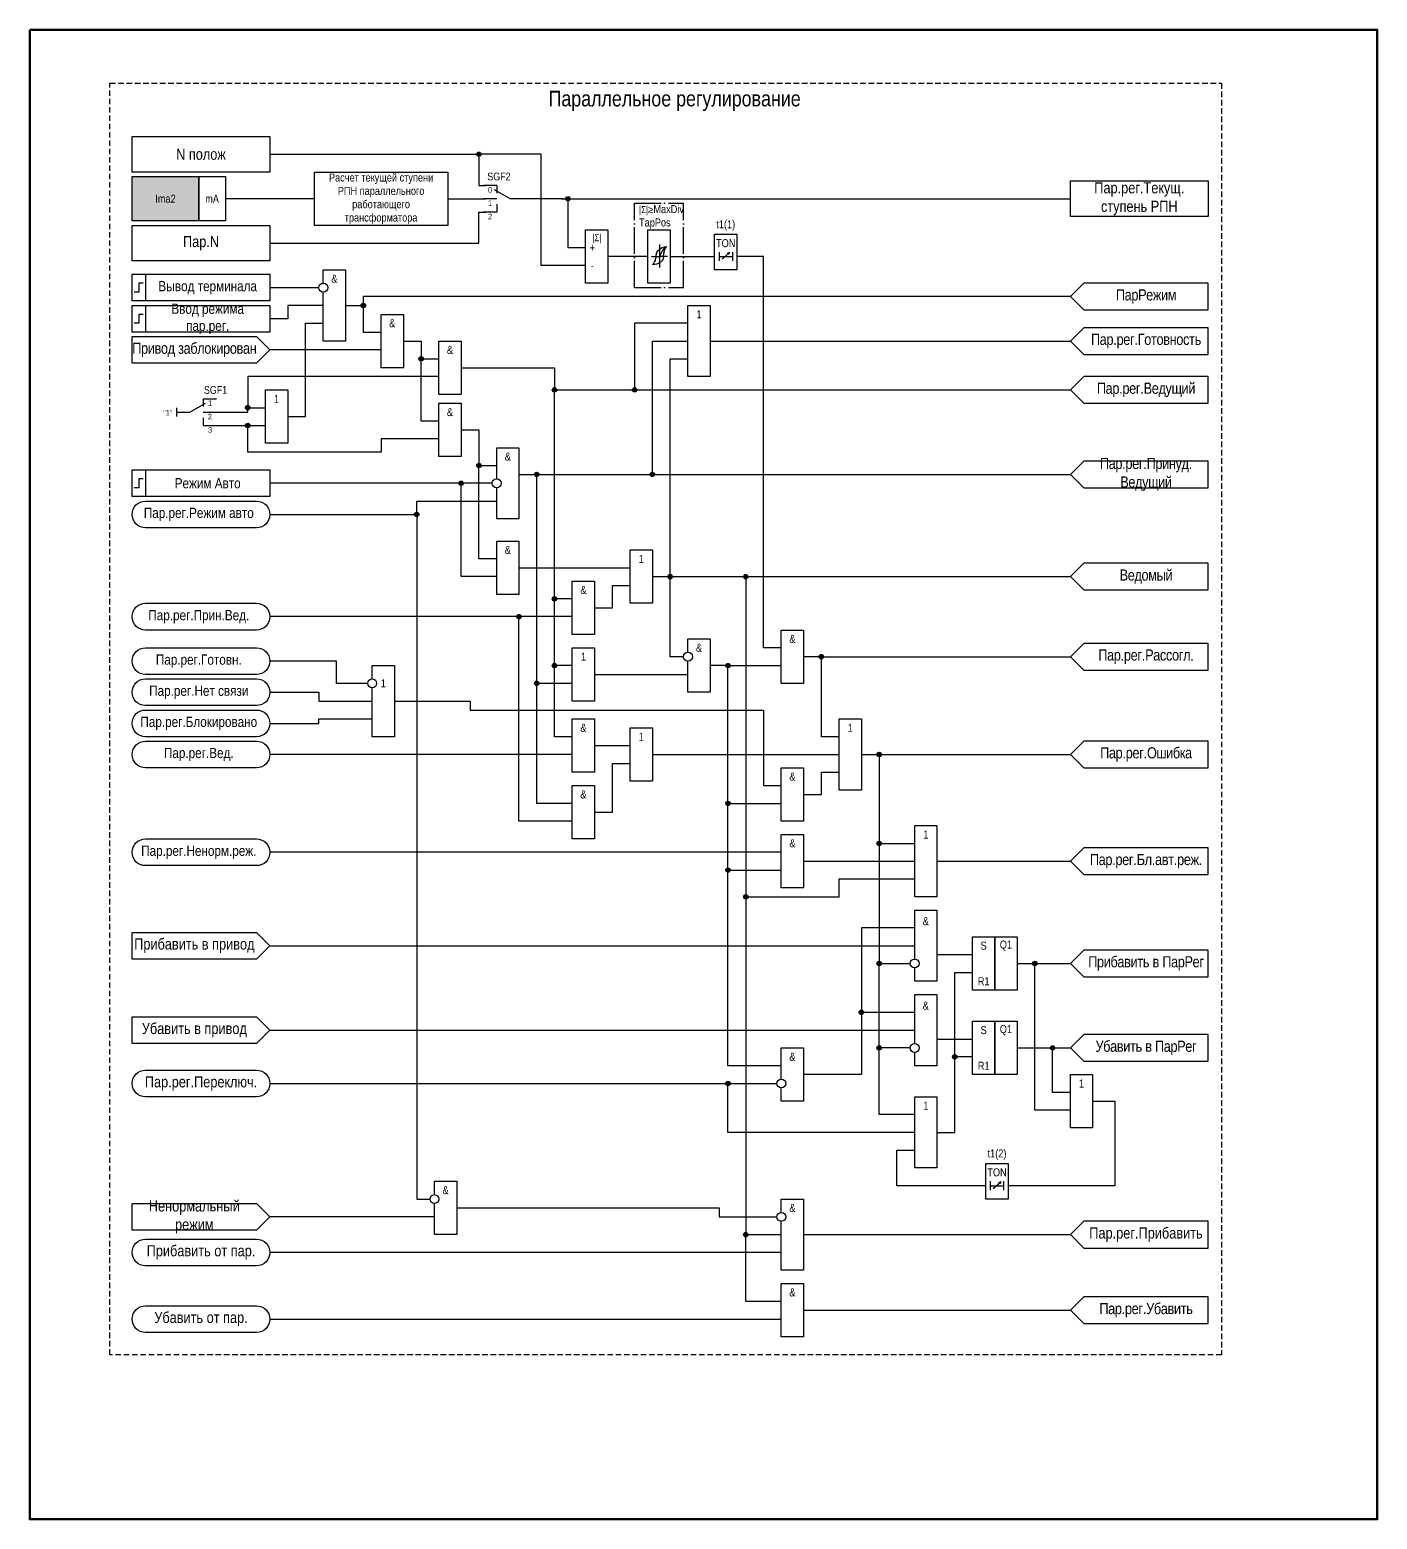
# Model space of a CAD drawing. Header units: millimetres. Extents: x -18 to 416, y -460 to 284.
# Drawn here: x -18 to 285, y -460 to -125 of the extents above; entities that cross this region are included whole.
import ezdxf
from ezdxf.enums import TextEntityAlignment as Align

# ---------------------------------------------------------------- set-up
doc = ezdxf.new("R2010")
doc.units = ezdxf.units.MM
doc.linetypes.add('ACAD_ISO04W100', pattern=[30, 24, -3, 0, -3])
doc.linetypes.add('штриховая2', pattern=[0.375, 0.25, -0.125])
doc.layers.add('TEXT', color=7, linetype='Continuous', lineweight=25, true_color=0xffffff)
doc.layers.add('Основная', color=7, linetype='Continuous')
doc.styles.add('1.8_Gost_RD', font='ARIALN.TTF', dxfattribs={"height": 1.8})
doc.styles.add('2.5_Gost_RD', font='ARIALN.TTF', dxfattribs={"height": 2.5})
doc.styles.add('3.5_Gost_RD', font='ARIALN.TTF', dxfattribs={"height": 3.5})
doc.styles.add('Вывод', font='ARIALN.TTF', dxfattribs={"height": 2.5})
doc.styles.add('Компонент', font='ARIALN.TTF', dxfattribs={"height": 3.5})

# ---------------------------------------------------------------- blocks, each defined once
blk = doc.blocks.new('*U958')
at = {"layer": 'Основная', "color": 0}
blk.add_line((0, 0), (7, 4), dxfattribs=at)
at = {"layer": 'Основная', "ltscale": 0.35}
blk.add_line((6, 6), (6, 2.5), dxfattribs=at)
blk = doc.blocks.new('Точка')
at = {"ltscale": 100}
h = blk.add_hatch(color=256, dxfattribs=at)
h.dxf.hatch_style = 1
edge = h.paths.add_edge_path()
edge.add_arc((0, 0), 0.5, 0, 360)
blk.add_circle((0, 0), 0.5, dxfattribs=at)
blk = doc.blocks.new('*U926')
at = {"layer": 'Основная', "linetype": 'ACAD_ISO04W100', "ltscale": 0.25}
for p, q in [((0, 0), (11, 0)), ((0, -19), (0, 0)), ((11, -19), (11, 0)), ((0, -19), (11, -19))]:
    blk.add_line(p, q, dxfattribs=at)
at = {"layer": 'Основная', "style": 'Компонент'}
blk.add_attdef('ОУ', text='', height=3.5, dxfattribs=at).set_placement((11, 0), align=Align.MIDDLE_CENTER)

msp = doc.modelspace()

# ---------------------------------------------------------------- hatches: boundary and pattern name
at = {"ltscale": 100, "true_color": 0xf7941d}
h = msp.add_hatch(color=30, dxfattribs=at)
h.dxf.hatch_style = 1
h.paths.add_polyline_path([(5, -158), (20, -158), (20, -168), (5, -168)])

# ---------------------------------------------------------------- linework, layer by layer
at = {"ltscale": 100}
for p, q in [((83.5, -160), (84.5, -160)), ((83.5, -163), (84.5, -163)), ((102, -163), (90.5, -163)), ((101.5, -163), (216, -163)), ((121, -182), (121, -170)), ((121, -170), (126, -170)), ((126, -170), (126, -176)), ((126, -176), (126, -182)), ((126, -182), (121, -182)), ((15, -210), (15, -212)), ((15, -211), (17.5, -211)), ((33, -334), (5, -334)), ((186, -333), (194, -333)), ((186, -352), (194, -352)), ((33, -395), (5, -395))]:
    msp.add_line(p, q, dxfattribs=at)
msp.add_line((123.6, -173.28), (123.6, -178.48))
at = {"color": 7, "ltscale": 100}
for p, q in [((121.79, -176), (123.6, -176)), ((125.42, -176), (123.6, -176)), ((137.67, -176.59), (139.34, -175.1)), ((139.34, -175.1), (138.82, -175.32)), ((139.34, -175.1), (139.08, -175.57)), ((198.67, -385.59), (200.34, -384.1)), ((200.34, -384.1), (199.82, -384.32)), ((200.34, -384.1), (200.08, -384.57))]:
    msp.add_line(p, q, dxfattribs=at)
at = {"color": 2, "lineweight": 120, "ltscale": 100}
msp.add_lwpolyline([(-18, -125), (285, -125), (285, -460), (-18, -460)], close=True, dxfattribs=at)
at = {"linetype": 'штриховая2', "ltscale": 5}
msp.add_lwpolyline([(0, -137), (250, -137), (250, -423), (0, -423)], close=True, dxfattribs=at)
at = {"ltscale": 100}
for points in [[(5, -149), (36, -149), (36, -157), (5, -157)], [(46, -157), (76, -157), (76, -169), (46, -169)], [(5, -158), (20, -158), (20, -168), (5, -168)], [(20, -158), (26, -158), (26, -168), (20, -168)], [(216, -159), (247, -159), (247, -167), (216, -167)], [(5, -169), (36, -169), (36, -177), (5, -177)], [(107, -170), (112, -170), (112, -182), (107, -182)], [(136, -171), (141, -171), (141, -179), (136, -179)], [(5, -180), (8, -180), (8, -186), (5, -186)], [(5, -180), (36, -180), (36, -186), (5, -186)], [(247, -188), (247, -182), (219, -182), (216, -185), (219, -188)], [(5, -187), (8, -187), (8, -193), (5, -193)], [(5, -187), (36, -187), (36, -193), (5, -193)], [(130, -187), (135, -187), (135, -203), (130, -203)], [(61, -189), (66, -189), (66, -201), (61, -201)], [(247, -198), (247, -192), (219, -192), (216, -195), (219, -198)], [(74, -195), (79, -195), (79, -207), (74, -207)], [(247, -209), (247, -203), (219, -203), (216, -206), (219, -209)], [(35, -206), (40, -206), (40, -218), (35, -218)], [(74, -209), (79, -209), (79, -221), (74, -221)], [(5, -224), (8, -224), (8, -230), (5, -230)], [(5, -224), (36, -224), (36, -230), (5, -230)], [(247, -228), (247, -222), (219, -222), (216, -225), (219, -228)], [(87, -240), (92, -240), (92, -252), (87, -252)], [(117, -242), (122, -242), (122, -254), (117, -254)], [(247, -251), (247, -245), (219, -245), (216, -248), (219, -251)], [(104, -249), (109, -249), (109, -261), (104, -261)], [(151, -260), (156, -260), (156, -272), (151, -272)], [(104, -264), (109, -264), (109, -276), (104, -276)], [(247, -269), (247, -263), (219, -263), (216, -266), (219, -269)], [(104, -280), (109, -280), (109, -292), (104, -292)], [(164, -280), (169, -280), (169, -296), (164, -296)], [(117, -282), (122, -282), (122, -294), (117, -294)], [(247, -291), (247, -285), (219, -285), (216, -288), (219, -291)], [(151, -291), (156, -291), (156, -303), (151, -303)], [(104, -295), (109, -295), (109, -307), (104, -307)], [(181, -304), (186, -304), (186, -320), (181, -320)], [(151, -306), (156, -306), (156, -318), (151, -318)], [(247, -315), (247, -309), (219, -309), (216, -312), (219, -315)], [(194, -329), (199, -329), (199, -341), (194, -341)], [(199, -329), (204, -329), (204, -341), (199, -341)], [(247, -338), (247, -332), (219, -332), (216, -335), (219, -338)], [(194, -348), (199, -348), (199, -360), (194, -360)], [(199, -348), (204, -348), (204, -360), (199, -360)], [(247, -357), (247, -351), (219, -351), (216, -354), (219, -357)], [(216, -360), (221, -360), (221, -372), (216, -372)], [(181, -365), (186, -365), (186, -381), (181, -381)], [(197, -380), (202, -380), (202, -388), (197, -388)], [(247, -399), (247, -393), (219, -393), (216, -396), (219, -399)], [(151, -407), (156, -407), (156, -419), (151, -419)], [(247, -416), (247, -410), (219, -410), (216, -413), (219, -416)]]:
    msp.add_lwpolyline(points, close=True, dxfattribs=at)
for points in [[(36, -153), (83, -153), (83, -160), (84, -160)], [(107, -178), (97, -178), (97, -153), (83, -153)], [(87, -160), (87, -161.75)], [(46, -163), (26, -163)], [(76, -163), (83.5, -163)], [(103, -163), (103, -174), (107, -174)], [(36, -173), (83, -173), (83, -166), (84.5, -166)], [(87, -164.25), (87, -166)], [(121, -176), (112, -176)], [(126, -176), (136, -176)], [(137, -175), (137, -177)], [(137, -176), (140, -176)], [(140, -175), (140, -177)], [(151, -264), (147, -264), (147, -176), (141, -176)], [(48, -182), (48, -179), (53, -179), (53, -195), (48, -195), (48, -184)], [(36, -183), (47, -183)], [(48, -187), (40, -187), (40, -190), (36, -190)], [(53, -187), (57, -187), (57, -193), (61, -193)], [(216, -185), (57, -185), (57, -187)], [(5, -194), (33, -194), (36, -197), (33, -200), (5, -200), (5, -194)], [(40, -212), (44, -212), (44, -191), (48, -191)], [(130, -191), (118, -191), (118, -206)], [(61, -197), (36, -197)], [(66, -195), (70, -195), (70, -199), (74, -199)], [(122, -225), (122, -195), (130, -195)], [(135, -195), (216, -195)], [(74, -213), (70, -213), (70, -199)], [(79, -201), (100, -201), (100, -206), (216, -206)], [(126, -248), (126, -199), (130, -199)], [(74, -203), (31, -203), (31, -210)], [(104, -253), (100, -253), (100, -206)], [(21, -208), (21, -209.75)], [(24, -211), (31, -211), (31, -210), (35, -210)], [(21, -212.25), (21, -214)], [(24, -214), (35, -214)], [(74, -217), (61, -217), (61, -220), (31, -220), (31, -214)], [(79, -215), (83, -215), (83, -223), (87, -223)], [(87, -226), (87, -219), (92, -219), (92, -235), (87, -235), (87, -228)], [(87, -244), (83, -244), (83, -223)], [(86, -227), (36, -227)], [(87, -248), (79, -248), (79, -227)], [(92, -225), (216, -225)], [(104, -272), (96, -272), (96, -225)], [(36, -234), (69, -234), (69, -231), (87, -231)], [(69, -234), (69, -388), (72, -388)], [(109, -255), (113, -255), (113, -250), (117, -250)], [(122, -248), (143, -248), (143, -396), (151, -396)], [(129, -266), (126, -266), (126, -248)], [(143, -248), (216, -248)], [(104, -268), (100, -268), (100, -253)], [(104, -257), (36, -257)], [(104, -303), (92, -303), (92, -257)], [(130, -265), (130, -262), (135, -262), (135, -274), (130, -274), (130, -267)], [(58, -272), (51, -272), (51, -267), (36, -267)], [(59, -271), (59, -268), (64, -268), (64, -284), (59, -284), (59, -273)], [(104, -284), (100, -284), (100, -268)], [(139, -314), (139, -268), (135, -268)], [(139, -268), (151, -268)], [(164, -284), (160, -284), (160, -266), (156, -266)], [(160, -266), (216, -266)], [(109, -270), (130, -270)], [(36, -274), (47, -274), (47, -276), (59, -276)], [(104, -299), (96, -299), (96, -272)], [(64, -276), (81, -276), (81, -278), (147, -278), (147, -295), (151, -295)], [(36, -281), (47, -281), (47, -280), (59, -280)], [(104, -288), (36, -288)], [(109, -286), (117, -286)], [(122, -288), (164, -288)], [(169, -288), (216, -288)], [(173, -288), (173, -308), (181, -308)], [(109, -301), (113, -301), (113, -290), (117, -290)], [(156, -297), (160, -297), (160, -292), (164, -292)], [(139, -299), (151, -299)], [(173, -308), (173, -335), (180, -335)], [(151, -310), (36, -310)], [(139, -314), (151, -314)], [(151, -358), (139, -358), (139, -314)], [(156, -312), (181, -312)], [(186, -312), (216, -312)], [(143, -320), (164, -320), (164, -316), (181, -316)], [(181, -334), (181, -323), (186, -323), (186, -339), (181, -339), (181, -336)], [(5, -328), (33, -328), (36, -331), (33, -334), (5, -334), (5, -328)], [(181, -327), (169, -327), (169, -360), (156, -360)], [(36, -331), (181, -331)], [(180, -354), (173, -354), (173, -335)], [(204, -335), (216, -335)], [(216, -368), (208, -368), (208, -335)], [(181, -338), (181, -336)], [(186, -373), (190, -373), (190, -337), (194, -337)], [(181, -353), (181, -342), (186, -342), (186, -358), (181, -358), (181, -355)], [(5, -347), (33, -347), (36, -350), (33, -353), (5, -353), (5, -347)], [(181, -346), (169, -346)], [(36, -350), (181, -350)], [(151, -361), (151, -354), (156, -354), (156, -366), (151, -366), (151, -363)], [(181, -369), (173, -369), (173, -354)], [(180, -354), (177, -354)], [(181, -357), (181, -355)], [(204, -354), (216, -354)], [(216, -364), (212, -364), (212, -354)], [(194, -356), (190, -356)], [(36, -362), (150, -362)], [(181, -373), (139, -373), (139, -362)], [(221, -366), (226, -366), (226, -385), (202, -385)], [(197, -385), (177, -385), (177, -377), (181, -377)], [(73, -387), (73, -384), (78, -384), (78, -396), (73, -396), (73, -389)], [(198, -384), (198, -386)], [(198, -385), (201, -385)], [(201, -384), (201, -386)], [(151, -391), (151, -388), (156, -388), (156, -404), (151, -404), (151, -393)], [(5, -389), (33, -389), (36, -392), (33, -395), (5, -395), (5, -389)], [(78, -390), (137, -390), (137, -392), (150, -392)], [(73, -392), (36, -392)], [(151, -411), (143, -411), (143, -396)], [(156, -396), (216, -396)], [(151, -400), (36, -400)], [(36, -415), (151, -415)], [(156, -413), (216, -413)]]:
    msp.add_lwpolyline(points, dxfattribs=at)
at = {"lineweight": 30, "ltscale": 100}
for points in [[(7.5, -182), (6.5, -182), (6.5, -184), (5.5, -184)], [(7.5, -189), (6.5, -189), (6.5, -191), (5.5, -191)], [(7.5, -226), (6.5, -226), (6.5, -228), (5.5, -228)]]:
    msp.add_lwpolyline(points, dxfattribs=at)
at = {"ltscale": 100}
for points in [[(8, -237, -1), (8, -231), (33, -231, -1), (33, -237)], [(8, -260, -1), (8, -254), (33, -254, -1), (33, -260)], [(8, -270, -1), (8, -264), (33, -264, -1), (33, -270)], [(8, -277, -1), (8, -271), (33, -271, -1), (33, -277)], [(8, -284, -1), (8, -278), (33, -278, -1), (33, -284)], [(8, -291, -1), (8, -285), (33, -285, -1), (33, -291)], [(8, -313, -1), (8, -307), (33, -307, -1), (33, -313)], [(8, -365, -1), (8, -359), (33, -359, -1), (33, -365)], [(8, -403, -1), (8, -397), (33, -397, -1), (33, -403)], [(8, -418, -1), (8, -412), (33, -412, -1), (33, -418)]]:
    msp.add_lwpolyline(points, format="xyb", close=True, dxfattribs=at)
at = {"color": 0, "ltscale": 100}
msp.add_lwpolyline([(92, -246), (117, -246)], dxfattribs=at)
at = {"ltscale": 100}
for centre in [(48, -183), (87, -227), (130, -266), (59, -272), (181, -335), (181, -354), (151, -362), (73, -388), (151, -392)]:
    msp.add_circle(centre, 1, dxfattribs=at)
for points in [[(122.8, -176.08), (122.95, -175.29), (123.44, -174.46), (125.2, -173.74)], [(123.6, -176), (124, -175.28), (124.47, -174.4), (125.2, -173.74)], [(124.48, -176.08), (124.6, -175.29), (124.81, -174.46), (125.2, -173.74)], [(122.8, -176.08), (122.6, -176.87), (122, -177.88)], [(124.48, -176.08), (124.25, -176.87), (123.76, -177.33), (122, -177.88)]]:
    msp.add_spline(points, degree=3)
at = {"layer": 'Основная', "color": 0}
for p, q in [((87, -160), (84, -160)), ((87, -163), (84, -163)), ((100, -163), (90, -163)), ((87, -166), (84, -166)), ((15, -211), (18, -211)), ((21, -208), (24, -208)), ((21, -211), (24, -211)), ((21, -214), (24, -214))]:
    msp.add_line(p, q, dxfattribs=at)

# ---------------------------------------------------------------- block references
at = {"ltscale": 100}
for p in [(83, -153), (103, -163), (57, -187), (70, -199), (100, -206), (118, -206), (31, -210), (31, -214), (83, -223), (79, -227), (96, -225), (122, -225), (69, -234), (126, -248), (143, -248), (100, -253), (92, -257), (100, -268), (139, -268), (160, -266), (96, -272), (173, -288), (139, -299), (173, -308), (139, -314), (143, -320), (173, -335), (208, -335), (169, -346), (173, -354), (212, -354), (190, -356), (139, -362), (143, -396)]:
    msp.add_blockref('Точка', p, dxfattribs=at)
at = {"layer": 'Основная', "ltscale": 0.25, "yscale": 0.5, "zscale": 0.5}
for p, xscale in [((90, -163), -0.5), ((18, -211), 0.5)]:
    msp.add_blockref('*U958', p, dxfattribs=dict(at, xscale=xscale))
at = {"layer": 'Основная', "ltscale": 0.25}
msp.add_blockref('*U926', (118, -164), dxfattribs=at)

# ---------------------------------------------------------------- texts
at = {"ltscale": 100, "attachment_point": 5}
for s, insert, char_height, width, style in [('N полож', (20.5, -153), 2.5, 31, '2.5_Gost_RD'), ('Пар.рег.Текущ. ступень РПН', (231.5, -163), 2.5, 31, '2.5_Gost_RD'), ('Ima2', (12.5, -163), 1.8, 15, '1.8_Gost_RD'), ('mА ', (23, -163), 1.8, 6, '1.8_Gost_RD'), ('t1(1)', (138.5, -169), 1.8, 5, '2.5_Gost_RD'), ('+', (108.5, -174), 1.8, 5, '2.5_Gost_RD'), ('{\\H0.875x;|Σ|}', (109.5, -172), 1.8, 5, '2.5_Gost_RD'), ('TON', (138.5, -173), 1.8, 5, '2.5_Gost_RD'), ('&', (50.5, -181), 1.8, 5, '2.5_Gost_RD'), ('-', (108.5, -178), 1.8, 5, '2.5_Gost_RD'), ('{\\T0.95;ПарРежим}', (233, -185), 2.5, 28, '2.5_Gost_RD'), ('&', (63.5, -191), 1.8, 5, '2.5_Gost_RD'), ('1', (132.5, -189), 1.8, 5, '2.5_Gost_RD'), ('{\\T0.95;Пар.рег.Готовность}', (233, -195), 2.5, 28, '2.5_Gost_RD'), ('&', (76.5, -197), 1.8, 5, '2.5_Gost_RD'), ('{\\T0.95;Пар.рег.Ведущий}', (233, -206), 2.5, 28, '2.5_Gost_RD'), ('1', (37.5, -208), 1.8, 5, '2.5_Gost_RD'), ('&', (76.5, -211), 1.8, 5, '2.5_Gost_RD'), ('&', (89.5, -221), 1.8, 5, '2.5_Gost_RD'), ('{\\T0.95;Пар.рег.Принуд.\\PВедущий}', (233, -225), 2.5, 28, '2.5_Gost_RD'), ('Пар.рег.Режим авто', (20, -234), 2.3, 31, '2.5_Gost_RD'), ('&', (89.5, -242), 1.8, 5, '2.5_Gost_RD'), ('1', (119.5, -244), 1.8, 5, '2.5_Gost_RD'), ('{\\T0.95;Ведомый}', (233, -248), 2.5, 28, '2.5_Gost_RD'), ('&', (106.5, -251), 1.8, 5, '2.5_Gost_RD'), ('Пар.рег.Прин.Вед.', (20, -257), 2.3, 31, '2.5_Gost_RD'), ('&', (153.5, -262), 1.8, 5, '2.5_Gost_RD'), ('&', (132.5, -264), 1.8, 5, '2.5_Gost_RD'), ('{\\T0.95;Пар.рег.Рассогл.}', (233, -266), 2.5, 28, '2.5_Gost_RD'), ('Пар.рег.Готовн.', (20, -267), 2.3, 31, '2.5_Gost_RD'), ('1', (106.5, -266), 1.8, 5, '2.5_Gost_RD'), ('1', (61.5, -272), 1.8, 5, '2.5_Gost_RD'), ('Пар.рег.Нет связи', (20, -274), 2.3, 31, '2.5_Gost_RD'), ('Пар.рег.Блокировано', (20, -281), 2.3, 31, '2.5_Gost_RD'), ('&', (106.5, -282), 1.8, 5, '2.5_Gost_RD'), ('1', (166.5, -282), 1.8, 5, '2.5_Gost_RD'), ('1', (119.5, -284), 1.8, 5, '2.5_Gost_RD'), ('Пар.рег.Вед.', (20, -288), 2.3, 31, '2.5_Gost_RD'), ('{\\T0.95;Пар.рег.Ошибка}', (233, -288), 2.5, 28, '2.5_Gost_RD'), ('&', (153.5, -293), 1.8, 5, '2.5_Gost_RD'), ('&', (106.5, -297), 1.8, 5, '2.5_Gost_RD'), ('&', (153.5, -308), 1.8, 5, '2.5_Gost_RD'), ('1', (183.5, -306), 1.8, 5, '2.5_Gost_RD'), ('Пар.рег.Ненорм.реж.', (20, -310), 2.3, 31, '2.5_Gost_RD'), ('{\\T0.95;Пар.рег.Бл.авт.реж.}', (233, -312), 2.5, 28, '2.5_Gost_RD'), ('&', (183.5, -325.5), 1.8, 5, '2.5_Gost_RD'), ('S', (196.5, -331), 1.8, 5, '2.5_Gost_RD'), ('Q1', (201.5, -331), 1.8, 5, '2.5_Gost_RD'), ('{\\T0.95;Прибавить в ПарРег}', (233, -335), 2.5, 28, '2.5_Gost_RD'), ('R1', (196.5, -339), 1.8, 5, '2.5_Gost_RD'), ('&', (183.5, -344.5), 1.8, 5, '2.5_Gost_RD'), ('S', (196.5, -350), 1.8, 5, '2.5_Gost_RD'), ('Q1', (201.5, -350), 1.8, 5, '2.5_Gost_RD'), ('&', (153.5, -356), 1.8, 5, '2.5_Gost_RD'), ('{\\T0.95;Убавить в ПарРег}', (233, -354), 2.5, 28, '2.5_Gost_RD'), ('R1', (196.5, -358), 1.8, 5, '2.5_Gost_RD'), ('1', (218.5, -362), 1.8, 5, '2.5_Gost_RD'), ('1', (183.5, -367), 1.8, 5, '2.5_Gost_RD'), ('t1(2)', (199.5, -378), 1.8, 5, '2.5_Gost_RD'), ('TON', (199.5, -382), 1.8, 5, '2.5_Gost_RD'), ('&', (75.5, -386), 1.8, 5, '2.5_Gost_RD'), ('&', (153.5, -390), 1.8, 5, '2.5_Gost_RD'), ('Пар.рег.Прибавить', (233, -396), 2.5, 28, '2.5_Gost_RD'), ('&', (153.5, -409), 1.8, 5, '2.5_Gost_RD'), ('{\\T0.95;Пар.рег.Убавить}', (233, -413), 2.5, 28, '2.5_Gost_RD')]:
    msp.add_mtext(s, dxfattribs=dict(at, insert=insert, char_height=char_height, width=width, style=style))
at = {"color": 0, "ltscale": 100, "attachment_point": 5, "style": '2.5_Gost_RD'}
for s, insert, char_height, width in [('{\\C256;Расчет текущей ступени\\PРПН параллельного работающего\\Pтрансформатора}', (61, -163), 1.8, 30), ('{\\C256;Пар.N}', (20.5, -173), 2.5, 31), ('{\\C256;Вывод терминала}', (22, -183), 2.3, 28), ('{\\C256;Ввод режима\\Pпар.рег.}', (22, -190), 2.3, 28), ('{\\T0.95;\\C256;Привод заблокирован}', (19, -197), 2.5, 28), ('{\\C256;Режим Авто}', (22, -227), 2.3, 28), ('{\\C256;Прибавить в привод}', (19, -331), 2.5, 28), ('{\\C256;Убавить в привод}', (19, -350), 2.5, 28), ('{\\C256;Пар.рег.Переключ.}', (20.5, -362), 2.5, 31), ('{\\C256;Ненормальный режим}', (19, -392), 2.5, 28), ('{\\C256;Прибавить от пар.}', (20.5, -400), 2.5, 31), ('{\\C256;Убавить от пар.}', (20.5, -415), 2.5, 31)]:
    msp.add_mtext(s, dxfattribs=dict(at, insert=insert, char_height=char_height, width=width))
at = {"color": 7, "ltscale": 100, "insert": (119, -164.44), "char_height": 1.8, "attachment_point": 1, "style": '1.8_Gost_RD'}
msp.add_mtext_dynamic_manual_height_columns('{\\H0.875x;\\C256;|Σ|≥\\H1.1429x;MaxDiv\\PTapPos}', width=11, gutter_width=17.5, heights=[0], dxfattribs=at)
at = {"ltscale": 100, "insert": (12, -210.5), "char_height": 1.25, "attachment_point": 1, "style": '3.5_Gost_RD'}
msp.add_mtext_dynamic_manual_height_columns('"1"', width=2, gutter_width=17.5, heights=[0], dxfattribs=at)
at = {"layer": 'TEXT', "color": 0, "ltscale": 100, "insert": (127, -141), "char_height": 3.5, "width": 250, "attachment_point": 5, "style": '2.5_Gost_RD'}
msp.add_mtext('{\\C30;Параллельное регулирование}', dxfattribs=at)
at = {"layer": 'Основная'}
for tag, text, height, style, p in [('SGF2', '-S', 1.75, 'Компонент', (87.5, -158)), ('0', '2', 1.25, 'Вывод', (85.5, -161)), ('1', '3', 1.25, 'Вывод', (85.5, -164)), ('2', '2', 1.25, 'Вывод', (85.5, -167)), ('SGF1', '-S', 1.75, 'Компонент', (23.77, -206)), ('1', '2', 1.25, 'Вывод', (22.54, -209)), ('2', '3', 1.25, 'Вывод', (22.5, -212)), ('3', '2', 1.25, 'Вывод', (22.54, -215))]:
    msp.add_attdef(tag, text=text, height=height, dxfattribs=dict(at, style=style)).set_placement(p, align=Align.MIDDLE_CENTER)

doc.saveas('drawing.dxf')
